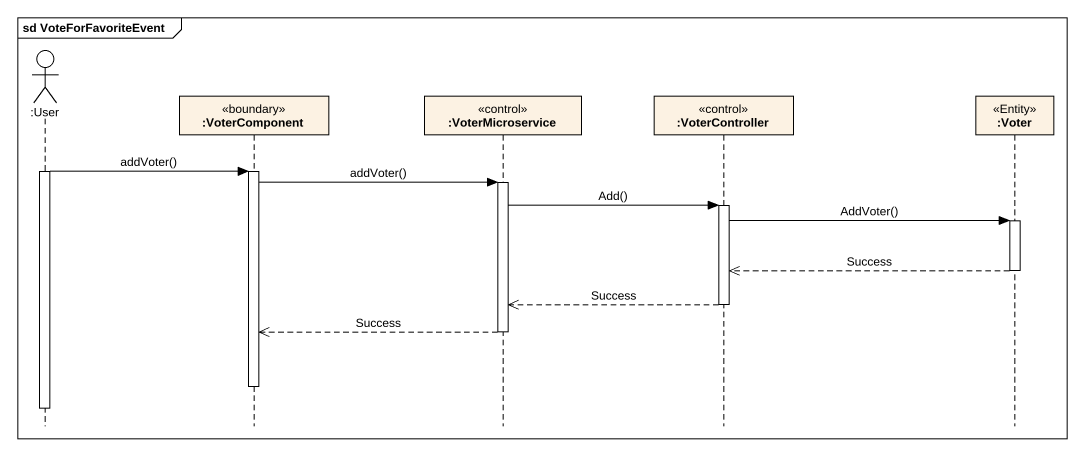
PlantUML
@startuml
mainframe sd VoteForFavoriteEvent
hide footbox
actor ":User" as User
participant ":VoterComponent" as VoterComponent <<boundary>>
participant ":VoterMicroservice" as VoterMicroservice <<control>>
participant ":VoterController" as VoterController <<control>>
participant ":Voter" as Voter <<Entity>>

activate User
User -> VoterComponent : addVoter()
activate VoterComponent
VoterComponent -> VoterMicroservice : addVoter()
activate VoterMicroservice
VoterMicroservice -> VoterController : Add()
activate VoterController
VoterController -> Voter : AddVoter()
activate Voter
Voter -->> VoterController : Success
deactivate Voter
VoterController -->> VoterMicroservice : Success
deactivate VoterController
VoterMicroservice -->> VoterComponent : Success
deactivate VoterMicroservice
deactivate VoterComponent
deactivate User
@enduml
